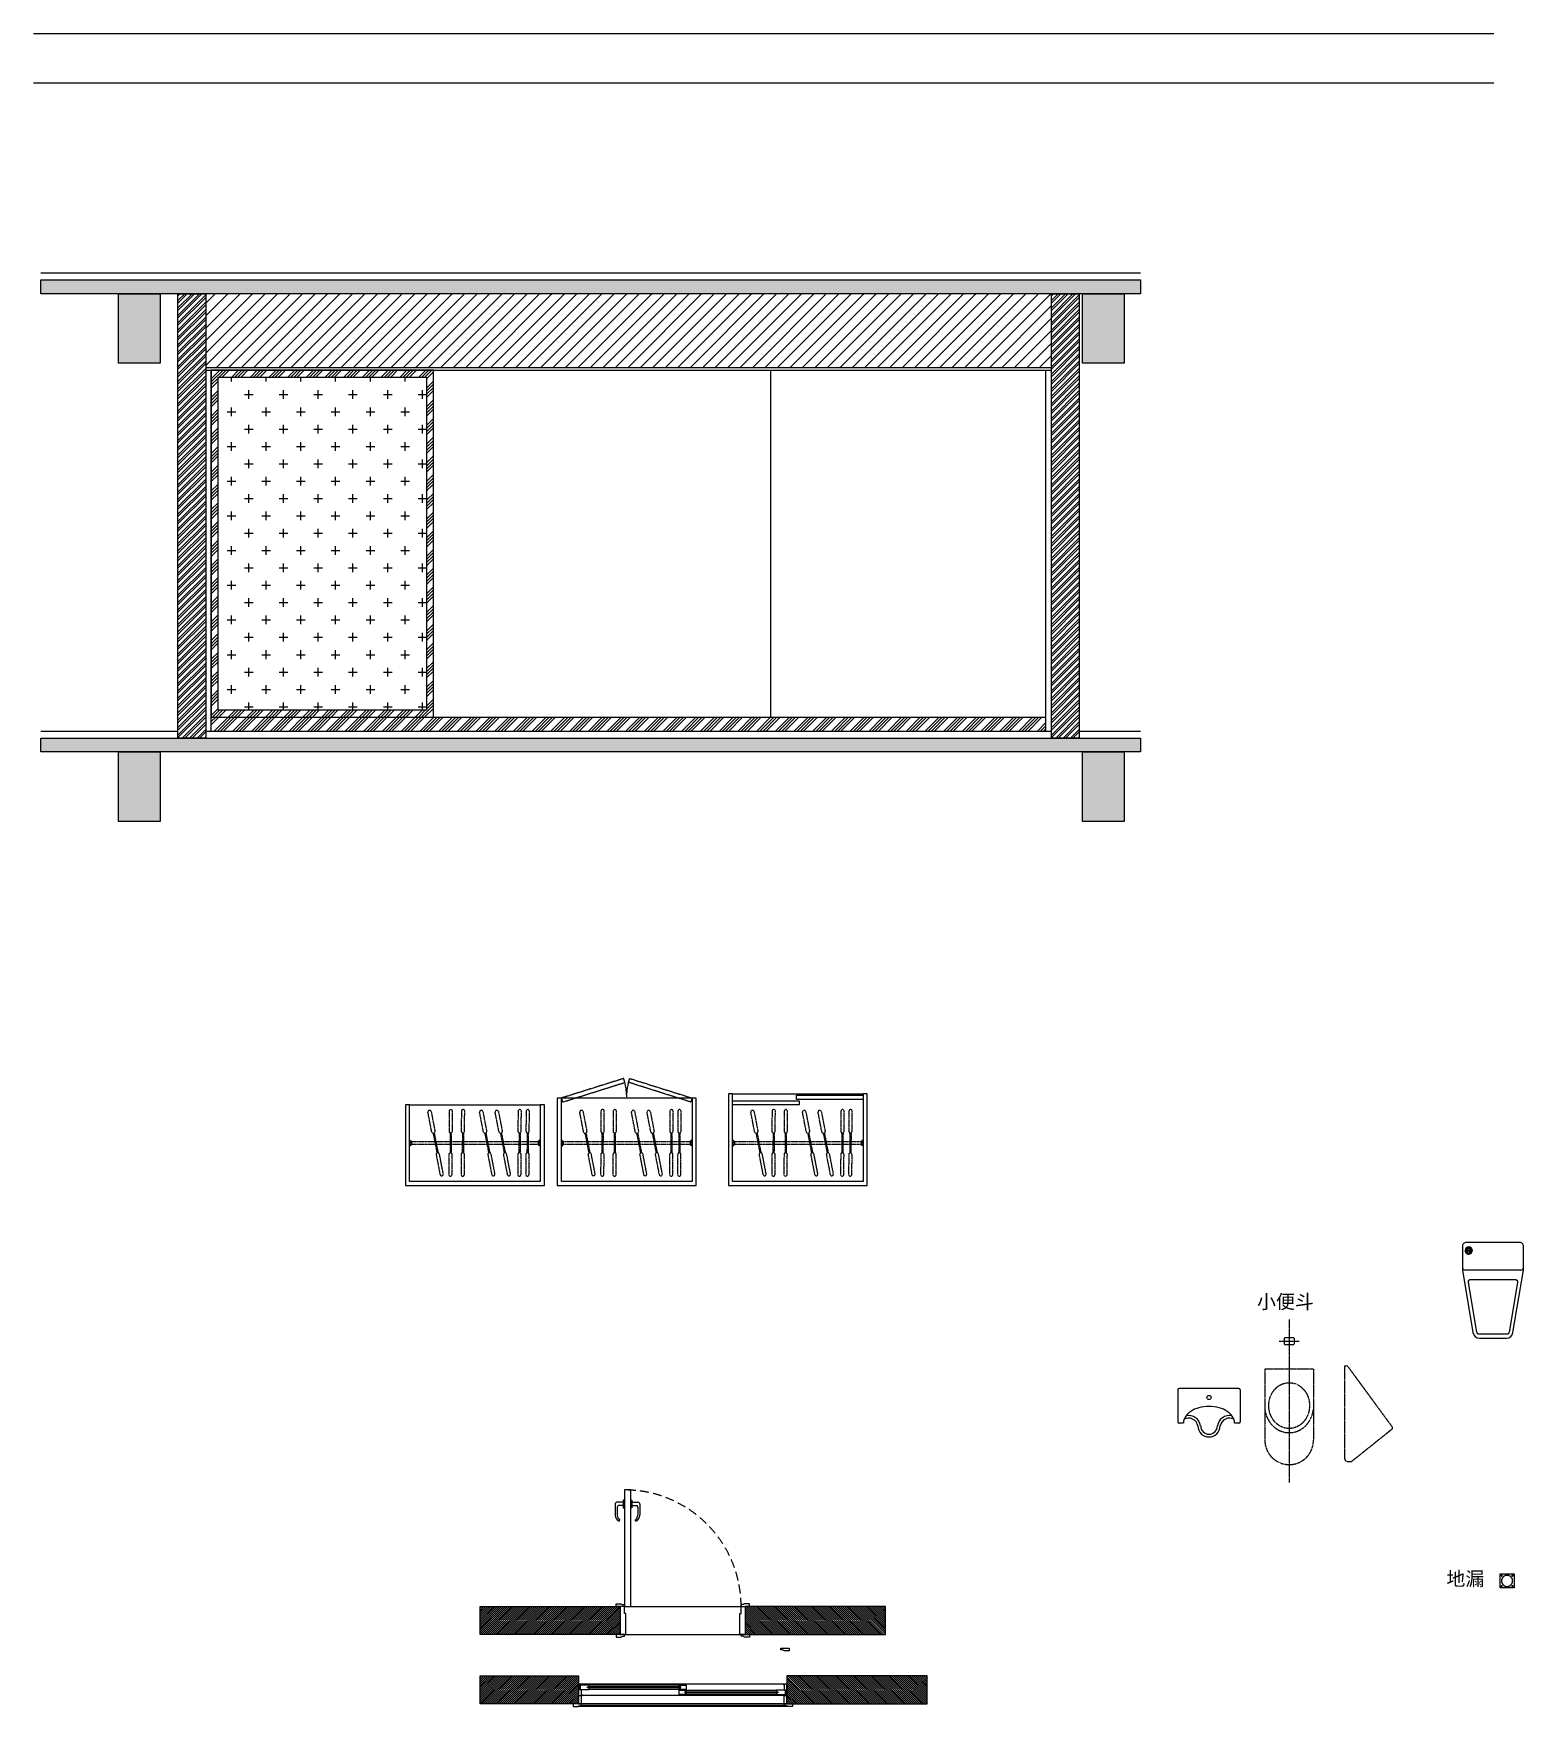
# Model space of a CAD drawing. Extents: x -153478 to 95136, y -45571 to 574449.
# Drawn here: x -141394 to -130665, y 561424 to 573474 of the extents above; entities that cross this region are included whole.
import ezdxf
from ezdxf.lldxf.tags import DXFTag

# ---------------------------------------------------------------- set-up
doc = ezdxf.new("R2010")
doc.units = 0
doc.header["$LTSCALE"] = 10
doc.header["$MEASUREMENT"] = 0
for name, pattern in [('DASH', [0.35, 0.25, -0.1]), ('DASHED', [19.05, 12.7, -6.35]), ('HIDDEN', [0.375, 0.25, -0.125]), ('HIDDEN2', [0.1875, 0.125, -0.0625]), ('HIDDENX2', [0.75, 0.5, -0.25])]:
    doc.linetypes.add(name, pattern=pattern)
doc.layers.get('0').update_dxf_attribs({"linetype": 'CONTINUOUS'})
for name, color, linetype in [('A 活动家具', 43, 'CONTINUOUS'), ('A 装饰完成面', 6, 'CONTINUOUS'), ('A填充', 148, 'CONTINUOUS'), ('A平面到顶', 30, 'CONTINUOUS'), ('A建筑墙体', 160, 'CONTINUOUS'), ('B杂物', 8, 'CONTINUOUS'), ('B门', 136, 'CONTINUOUS'), ('C地面固定物', 30, 'CONTINUOUS'), ('C地面造型', 150, 'CONTINUOUS'), ('D天花造型', 114, 'CONTINUOUS'), ('K地漏', 43, 'CONTINUOUS')]:
    doc.layers.add(name, color=color, linetype=linetype)
doc.styles.get("Standard").update_dxf_attribs({"font": 'simhei.ttf'})
doc.styles.add('中文说明', font='simhei.ttf')
tags = doc.linetypes.add('LED', pattern='A,12.7,-5.08,["LED",Standard,S=2.54,R=0,X=-2.54,Y=-1.27],-5.08', length=22.86).pattern_tags.tags
tags[6] = DXFTag(74, 10)
tags = doc.linetypes.add('T5', pattern='A,12.7,-5.08,["T5",Standard,S=2.54,R=0,X=-2.54,Y=-1.27],-5.08', length=22.86).pattern_tags.tags
tags[6] = DXFTag(74, 10)
pattern_1 = [(45, (0, 0), (-67.351921, 67.351921), []), (45, (22.45, 0), (-67.351921, 67.351921), []), (45, (44.9, 0), (-67.351921, 67.351921), []), (45, (67.35, 0), (-67.351921, 67.351921), [])]

# ---------------------------------------------------------------- blocks, each defined once
blk = doc.blocks.new('QBLOCK2009110311334111')
at = {"layer": 'K地漏', "color": 43, "linetype": 'HIDDENX2', "ltscale": 50}
blk.add_lwpolyline([(-50, -50), (50, -50), (50, 50), (-50, 50)], close=True, dxfattribs=at)
at = {"layer": 'K地漏', "color": 49, "linetype": 'HIDDENX2', "ltscale": 50}
for centre, radius in [((-39, 39), 4), ((0, 0), 40), ((39, 39), 4), ((-39, -39), 4), ((39, -39), 4)]:
    blk.add_circle(centre, radius, dxfattribs=at)
blk = doc.blocks.new('A$C056277C4')
at = {"color": 0, "linetype": 'ByBlock'}
blk.add_lwpolyline([(9, -29), (457, 113), (448, 141), (0, 0)], close=True, dxfattribs=at)
at = {"color": 148, "linetype": 'ByBlock'}
blk.add_arc((0, 0), 470, 0, 17.477, dxfattribs=at)
blk = doc.blocks.new('*U21')
at = {"layer": 'A 装饰完成面'}
for points in [[(76, 725), (76, 729), (76, 729), (40, 729), (40, 745), (4, 745), (4, 725), (0, 725), (0, 750), (80, 750), (80, 725), (80, 725)], [(4, -725), (4, -729), (4, -729), (40, -729), (40, -745), (76, -745), (76, -725), (80, -725), (80, -750), (0, -750), (0, -725), (0, -725)]]:
    blk.add_lwpolyline(points, close=True, dxfattribs=at)
at = {"layer": 'B门', "color": 136}
for p, q in [((7, 25), (7, 675)), ((37, 25), (37, 675)), ((43, -25), (43, -675)), ((73, -25), (73, -675))]:
    blk.add_line(p, q, dxfattribs=at)
at = {"layer": 'B门', "color": 148}
for p, q in [((18, 25), (18, 675)), ((26, 25), (26, 675)), ((54, -25), (54, -675)), ((62, -25), (62, -675))]:
    blk.add_line(p, q, dxfattribs=at)
at = {"layer": 'B门'}
for points in [[(26, 675), (26, 685), (18, 685), (18, 675), (7, 675), (7, 740), (37, 740), (37, 675)], [(26, 25), (26, 15), (18, 15), (18, 25), (7, 25), (7, -25), (37, -25), (37, 25)], [(54, -25), (54, -15), (62, -15), (62, -25), (73, -25), (73, 25), (43, 25), (43, -25)], [(54, -675), (54, -685), (62, -685), (62, -675), (73, -675), (73, -740), (43, -740), (43, -675)]]:
    blk.add_lwpolyline(points, close=True, dxfattribs=at)
at = {"layer": 'C地面固定物'}
for p, q in [((0, -725), (0, 725)), ((80, -725), (80, 725))]:
    blk.add_line(p, q, dxfattribs=at)
blk = doc.blocks.new('门把手01')
at = {"color": 8}
for p, q in [((-88, 103), (-88, 181)), ((-73, 123), (-73, 181)), ((75, 123), (75, 181)), ((90, 103), (90, 181)), ((-31, 88), (-73, 88)), ((-31, 113), (-63, 113)), ((33, 113), (65, 113)), ((33, 88), (75, 88))]:
    blk.add_line(p, q, dxfattribs=at)
for points in [[(-31, 73), (-31, 128), (-24, 128), (-24, 73)], [(33, 73), (33, 128), (26, 128), (26, 73)]]:
    blk.add_lwpolyline(points, close=True, dxfattribs=at)
for centre, radius, start, end in [((-38, 178), 50.5, 118.8609, 176.6301), ((-20, 176), 53.5, 132.2484, 174.3866), ((-63, 123), 10, 180, 270), ((-59, 219), 4.64, 312.2484, 132.2484), ((61, 219), 4.64, 47.7516, 227.7516), ((22, 176), 53.5, 5.6134, 47.7516), ((40, 178), 50.5, 3.3699, 61.1391), ((65, 123), 10, 270, 0), ((-73, 103), 15, 180, 270), ((75, 103), 15, 270, 0)]:
    blk.add_arc(centre, radius, start, end, dxfattribs=at)
blk = doc.blocks.new('门套1(可替换)')
at = {"layer": 'A 装饰完成面'}
blk.add_lwpolyline([(0, 0), (60, 0), (60, -20), (25, -20), (25, -20, 0.294316), (8, -14, -0.513708), (5, -13), (0, -13), (0, 0)], format="xyb", dxfattribs=at)
blk = doc.blocks.new('*U23')
at = {"layer": 'A 装饰完成面'}
for p, q in [((-30, 0), (-30, -200)), ((870, 0), (870, -200))]:
    blk.add_line(p, q, dxfattribs=at)
for points in [[(-30, -200), (10, -200), (10, -50), (0, -50), (0, 0), (-30, 0)], [(870, -200), (830, -200), (830, -50), (840, -50), (840, 0), (870, 0)]]:
    blk.add_lwpolyline(points, dxfattribs=at)
at = {"layer": 'B门'}
blk.add_lwpolyline([(0, 0), (45, 0), (45, 840), (0, 840)], close=True, dxfattribs=at)
at = {"layer": 'B门', "color": 8, "linetype": 'DASHED', "ltscale": 0.5}
blk.add_arc((0, 0), 840, 0, 90, dxfattribs=at)
at = {"layer": 'C地面造型'}
for p, q in [((0, 0), (840, 0)), ((0, -200), (830, -200))]:
    blk.add_line(p, q, dxfattribs=at)
at = {"layer": 'D天花造型'}
for p, q in [((0, 0), (840, 0)), ((0, -200), (830, -200))]:
    blk.add_line(p, q, dxfattribs=at)
at = {"layer": 'A 装饰完成面', "rotation": 180}
blk.add_blockref('门套1(可替换)', (0, 0), dxfattribs=at)
at = {"layer": 'A 装饰完成面', "xscale": -1, "rotation": 180}
blk.add_blockref('门套1(可替换)', (840, 0), dxfattribs=at)
at = {"layer": 'A 装饰完成面', "xscale": -1}
blk.add_blockref('门套1(可替换)', (0, -200), dxfattribs=at)
at = {"layer": 'A 装饰完成面'}
blk.add_blockref('门套1(可替换)', (840, -200), dxfattribs=at)
at = {"layer": 'B门', "rotation": 180}
blk.add_blockref('门把手01', (23, 840), dxfattribs=at)
blk = doc.blocks.new('*U22')
at = {"layer": 'A 装饰完成面'}
for points in [[(0, 0), (20, 0), (20, 60)], [(0, 0), (0, 60), (20, 60)], [(1500, 0), (1480, 0), (1480, 60)], [(1500, 0), (1500, 60), (1480, 60)]]:
    blk.add_lwpolyline(points, dxfattribs=at)
at = {"layer": 'D天花造型'}
for p, q in [((1480, 0), (20, 0)), ((1505, -20), (-5, -20))]:
    blk.add_line(p, q, dxfattribs=at)
at = {"layer": 'D天花造型', "color": 8}
blk.add_line((1480, -12.5), (20, -12.5), dxfattribs=at)
at = {"layer": 'A 装饰完成面', "xscale": -1}
blk.add_blockref('门套1(可替换)', (20, 0), dxfattribs=at)
at = {"layer": 'A 装饰完成面'}
blk.add_blockref('门套1(可替换)', (1480, 0), dxfattribs=at)
blk = doc.blocks.new('A$C65BF5C67')
at = {"layer": 'A 活动家具'}
for p, q in [((0, 340), (0, 110)), ((440, 350), (10, 350)), ((450, 340), (450, 110)), ((40, 100), (10, 100)), ((440, 100), (410, 100))]:
    blk.add_line(p, q, dxfattribs=at)
at = {"layer": 'A 活动家具', "color": 49}
blk.add_circle((225, 285), 15, dxfattribs=at)
at = {"layer": 'A 活动家具'}
for centre, radius, start, end in [((10, 340), 10, 90, 180), ((440, 340), 10, 0, 90), ((120, 100), 79.7, 159.8818, 180), ((77, 67), 68.9, 11.1563, 118.1675), ((373, 67), 68.9, 61.8325, 168.8437), ((330, 100), 79.7, 0, 20.1182), ((10, 110), 10, 180, 270), ((225, 80), 80, 180, 0), ((440, 110), 10, 270, 0)]:
    blk.add_arc(centre, radius, start, end, dxfattribs=at)
at = {"layer": 'A 活动家具', "color": 49}
for centre, radius, start, end in [((165, 74), 131, 122.5832, 156.1104), ((77, 67), 88.4, 8.3472, 101.1759), ((203, 17), 200, 105.039, 122.9694), ((225, -64), 284, 90, 105.039), ((225, -64), 284, 74.961, 90), ((373, 67), 88.4, 78.8241, 171.6528), ((247, 17), 200, 57.0306, 74.961), ((285, 74), 131, 23.8896, 57.4168), ((225, 80), 60, 180, 0)]:
    blk.add_arc(centre, radius, start, end, dxfattribs=at)
blk = doc.blocks.new('A$C60AC6A6D')
at = {"layer": 'A 活动家具'}
blk.add_lwpolyline([(28, 690, 0.428333), (0, 661), (0, 490), (76, 40, 0.366124), (123, 0), (317, 0, 0.366124), (364, 40), (440, 490), (440, 661, 0.415921), (412, 690)], format="xyb", close=True, dxfattribs=at)
blk.add_lwpolyline([(49, 632), (49, 604), (40, 604), (40, 632)], close=True, dxfattribs=at)
blk.add_lwpolyline([(421, 490), (19, 490)], dxfattribs=at)
blk.add_lwpolyline([(317, 28), (123, 28, -0.366124), (104, 44), (44, 402, -0.463996), (62, 424), (378, 424, -0.463996), (396, 402), (336, 44, -0.366124), (317, 28)], format="xyb", dxfattribs=at)
for centre, radius, start, end in [((45, 632), 26.5, 278.4409, 258.353), ((19, 509), 19, 180, 270), ((421, 509), 19, 270, 0)]:
    blk.add_arc(centre, radius, start, end, dxfattribs=at)
at = {"layer": 'A 活动家具', "color": 49}
for radius, start, end in [(21.5, 280.4282, 255.5854), (16.5, 283.6515, 251.0589), (11.5, 289.8201, 242.2041)]:
    blk.add_arc((45, 632), radius, start, end, dxfattribs=at)
blk = doc.blocks.new('A$C016866F2')
at = {"layer": 'A 活动家具', "color": 250, "linetype": 'DASH', "ltscale": 0.25}
for p, q in [((175, 1175), (175, 0)), ((102, 1020), (247, 1020))]:
    blk.add_line(p, q, dxfattribs=at)
at = {"layer": 'A 活动家具', "linetype": 'DASH', "ltscale": 0.25}
for p, q in [((140, 1045), (210, 1045)), ((140, 1045), (140, 995)), ((140, 995), (210, 995)), ((175, 1076), (175, 967)), ((210, 1045), (210, 995)), ((0, 820, 0), (350, 820, 0)), ((0, 820, 0), (0, 305, 0)), ((350, 820, 0), (350, 305, 0))]:
    blk.add_line(p, q, dxfattribs=at)
blk.add_arc((175, 305, 0), 175, 180, 0, dxfattribs=at)
blk.add_ellipse((175, 555, 0), major_axis=(0, -165), ratio=0.889244, dxfattribs=at)
blk.add_open_spline([(0, 528, 0), (1, 519, 0), (3, 511, 0), (7, 492, 0), (11, 482, 0), (19, 461, 0), (25, 452, 0), (36, 433, 0), (43, 424, 0), (58, 408, 0), (66, 401, 0), (83, 388, 0), (92, 382, 0), (111, 373, 0), (121, 369, 0), (141, 363, 0), (152, 361, 0), (166, 360, 0), (171, 360, 0), (175, 360, 0), (181, 360, 0), (188, 360, 0), (206, 362, 0), (219, 365, 0), (239, 373, 0), (248, 377, 0), (264, 386, 0), (272, 391, 0), (287, 403, 0), (294, 410, 0), (308, 425, 0), (315, 435, 0), (327, 454, 0), (332, 465, 0), (341, 487, 0), (344, 498, 0), (348, 515, 0), (349, 522, 0), (350, 528, 0)], degree=3, knots=[4.854736, 4.854736, 4.854736, 4.854736, 4.984295, 4.984295, 5.159633, 5.159633, 5.334972, 5.334972, 5.510311, 5.510311, 5.685649, 5.685649, 5.860988, 5.860988, 6.036326, 6.036326, 6.211665, 6.211665, 6.283185, 6.283185, 6.283185, 6.387538, 6.387538, 6.596243, 6.596243, 6.750378, 6.750378, 6.904512, 6.904512, 7.058647, 7.058647, 7.244326, 7.244326, 7.430006, 7.430006, 7.615685, 7.615685, 7.711645, 7.711645, 7.711645, 7.711645], dxfattribs=at)
blk = doc.blocks.new('A$C2CEC4E05')
at = {"layer": 'A 活动家具', "linetype": 'DASH', "ltscale": 0.25}
for p, q in [((0, 690), (0, 25)), ((0, 690), (10, 690)), ((26, 682), (344, 248)), ((343, 234), (57, 5)), ((25, 0), (41, 0))]:
    blk.add_line(p, q, dxfattribs=at)
for centre, radius, start, end in [((10, 670), 20, 36.2538, 90), ((336, 242), 10, 308.6598, 36.2538), ((25, 25), 25, 180, 270), ((41, 25), 25, 270, 308.6598)]:
    blk.add_arc(centre, radius, start, end, dxfattribs=at)

msp = doc.modelspace()

# ---------------------------------------------------------------- hatches: boundary and pattern name
at = {"linetype": 'ByBlock'}
h = msp.add_hatch(dxfattribs=at)
h.set_pattern_fill('ANSI31', color=148, scale=40)
h.set_pattern_definition([(45, (0, 0), (-44.9012806, 44.9012806), [])])
h.paths.add_polyline_path([(-134064.6, 571599.7), (-140154.1, 571599.7), (-140154.1, 571069.7), (-134064.6, 571069.7)])
h = msp.add_hatch()
h.set_pattern_fill('ANSI34', color=148, scale=10)
h.set_pattern_definition(pattern_1)
h.paths.add_polyline_path([(-138514.9, 571049.7), (-140114.1, 571049.7), (-140114.1, 568549.7), (-138514.9, 568549.7)])
h.paths.add_polyline_path([(-138564.9, 568599.7), (-140064.1, 568599.7), (-140064.1, 570999.7), (-138564.9, 570999.7)], flags=16)
h = msp.add_hatch()
h.set_pattern_fill('CROSS', color=148, scale=500)
h.paths.add_polyline_path([(-138564.9, 568599.7), (-140064.1, 568599.7), (-140064.1, 570999.7), (-138564.9, 570999.7)])
h = msp.add_hatch()
h.set_pattern_fill('ANSI34', color=148, scale=10)
h.set_pattern_definition(pattern_1)
h.paths.add_polyline_path([(-134104.6, 568549.7), (-140114.1, 568549.7), (-140114.1, 568449.7), (-134104.6, 568449.7)])
at = {"layer": 'A填充'}
h = msp.add_hatch(dxfattribs=at)
h.set_pattern_fill('ANSI32', color=148, scale=100)
h.set_pattern_definition([(45, (0, -1071.364), (-26.5165043, 26.5165043), []), (45, (17.678, -1071.364), (-26.5165043, 26.5165043), [])])
h.paths.add_polyline_path([(-140354.1, 571599.7), (-140154.1, 571599.7), (-140154.1, 568399.7), (-140354.1, 568399.7)])
h = msp.add_hatch(dxfattribs=at)
h.set_pattern_fill('ANSI32', color=148, scale=100)
h.set_pattern_definition([(45, (6289.515, -1071.364), (-26.5165043, 26.5165043), []), (45, (6307.193, -1071.364), (-26.5165043, 26.5165043), [])])
h.paths.add_polyline_path([(-134064.6, 571599.7), (-133864.6, 571599.7), (-133864.6, 568399.7), (-134064.6, 568399.7)])
h = msp.add_hatch(dxfattribs=at)
h.set_pattern_fill('_USER', color=256, scale=10, angle=45, style=0, pattern_type=0)
h.set_pattern_definition([(45, (-138578.606, 561843.877), (-7.07107, 7.07107), [])])
h.paths.add_polyline_path([(-138178.6, 562143.9), (-137168.9, 562143.9), (-137168.9, 561943.9), (-138178.6, 561943.9)])
h = msp.add_hatch(dxfattribs=at)
h.set_pattern_fill('_USER', color=256, scale=10, angle=45, style=0, pattern_type=0)
h.set_pattern_definition([(135, (-134859.105, 561843.877), (7.07107, 7.07107), [])])
h.paths.add_polyline_path([(-135259.1, 562143.9), (-136268.9, 562143.9), (-136268.9, 561943.9), (-135259.1, 561943.9)])
h = msp.add_hatch(dxfattribs=at)
h.set_pattern_fill('_USER', color=256, scale=10, angle=45, style=0, pattern_type=0)
h.set_pattern_definition([(45, (-138578.606, 561343.877), (-7.07107, 7.07107), [])])
h.paths.add_polyline_path([(-138178.6, 561643.9), (-137468.9, 561643.9), (-137468.9, 561443.9), (-138178.6, 561443.9)])
h = msp.add_hatch(dxfattribs=at)
h.set_pattern_fill('_USER', color=256, scale=10, angle=45, style=0, pattern_type=0)
h.set_pattern_definition([(135, (-134559.105, 561343.877), (7.07107, 7.07107), [])])
h.paths.add_polyline_path([(-134959.1, 561643.9), (-135968.9, 561643.9), (-135968.9, 561443.9), (-134959.1, 561443.9)])
at = {"layer": 'A建筑墙体'}
h = msp.add_hatch(color=8, dxfattribs=at)
h.dxf.hatch_style = 1
h.paths.add_polyline_path([(-141341.3, 571699.7), (-133424.1, 571699.7), (-133424.1, 571599.7), (-141341.3, 571599.7)])
h = msp.add_hatch(color=8, dxfattribs=at)
h.dxf.hatch_style = 1
h.paths.add_polyline_path([(-140781.3, 571599.7), (-140481.3, 571599.7), (-140481.3, 571099.7), (-140781.3, 571099.7)])
h = msp.add_hatch(color=8, dxfattribs=at)
h.dxf.hatch_style = 1
h.paths.add_polyline_path([(-133841.2, 571599.7), (-133541.2, 571599.7), (-133541.2, 571099.7), (-133841.2, 571099.7)])
h = msp.add_hatch(color=8, dxfattribs=at)
h.dxf.hatch_style = 1
h.paths.add_polyline_path([(-141341.3, 568399.7), (-133424.1, 568399.7), (-133424.1, 568299.7), (-141341.3, 568299.7)])
h = msp.add_hatch(color=8, dxfattribs=at)
h.dxf.hatch_style = 1
h.paths.add_polyline_path([(-140781.3, 568299.7), (-140481.3, 568299.7), (-140481.3, 567799.7), (-140781.3, 567799.7)])
h = msp.add_hatch(color=8, dxfattribs=at)
h.dxf.hatch_style = 1
h.paths.add_polyline_path([(-133841.2, 568299.7), (-133541.2, 568299.7), (-133541.2, 567799.7), (-133841.2, 567799.7)])

# ---------------------------------------------------------------- linework, layer by layer
at = {"color": 1, "linetype": 'T5', "ltscale": 0.025}
msp.add_line((-141394.4, 573474.5), (-130879.5, 573474.5), dxfattribs=at)
at = {"color": 1, "linetype": 'LED', "ltscale": 0.025}
msp.add_line((-141394.4, 573117.7), (-130879.5, 573117.7), dxfattribs=at)
at = {"color": 136}
msp.add_line((-140154.1, 571069.7), (-134064.6, 571069.7), dxfattribs=at)
at = {"color": 160}
msp.add_line((-140154.1, 571049.7), (-134064.6, 571049.7), dxfattribs=at)
at = {"color": 30}
for p, q in [((-136083.8, 568549.7), (-136083.8, 571049.7)), ((-140114.1, 568549.7), (-134104.6, 568549.7))]:
    msp.add_line(p, q, dxfattribs=at)
msp.add_lwpolyline([(-138514.9, 571049.7), (-140114.1, 571049.7), (-140114.1, 568549.7), (-138514.9, 568549.7)], close=True, dxfattribs=at)
at = {"color": 136}
msp.add_lwpolyline([(-138564.9, 568599.7), (-140064.1, 568599.7), (-140064.1, 570999.7), (-138564.9, 570999.7)], close=True, dxfattribs=at)
at = {"layer": 'A 装饰完成面', "color": 6}
for p, q in [((-140114.1, 568449.7), (-140114.1, 571049.7)), ((-134104.6, 568449.7), (-134104.6, 571049.7))]:
    msp.add_line(p, q, dxfattribs=at)
at = {"layer": 'A平面到顶'}
for p, q in [((-136652.5, 565806.7), (-137592.5, 565806.7)), ((-136360.8, 565836.7), (-135420.8, 565836.7)), ((-138685.8, 565756.7), (-137745.8, 565756.7))]:
    msp.add_line(p, q, dxfattribs=at)
for points in [[(-136652.5, 565206.7), (-137592.5, 565206.7), (-137592.5, 565806.7), (-137622.5, 565806.7), (-137622.5, 565176.7), (-136622.5, 565176.7), (-136622.5, 565806.7), (-136652.5, 565806.7)], [(-135420.8, 565206.7), (-136360.8, 565206.7), (-136360.8, 565836.7), (-136390.8, 565836.7), (-136390.8, 565176.7), (-135390.8, 565176.7), (-135390.8, 565836.7), (-135420.8, 565836.7)], [(-137745.8, 565206.7), (-138685.8, 565206.7), (-138685.8, 565756.7), (-138715.8, 565756.7), (-138715.8, 565176.7), (-137715.8, 565176.7), (-137715.8, 565756.7), (-137745.8, 565756.7)]]:
    msp.add_lwpolyline(points, close=True, dxfattribs=at)
at = {"layer": 'A建筑墙体', "color": 160}
for p, q in [((-141341.3, 571749.7), (-133424.1, 571749.7)), ((-141341.3, 568449.7), (-140354.1, 568449.7)), ((-140154.1, 568449.7), (-134064.6, 568449.7)), ((-133864.6, 568449.7), (-133424.1, 568449.7))]:
    msp.add_line(p, q, dxfattribs=at)
for points in [[(-141341.3, 571699.7), (-133424.1, 571699.7), (-133424.1, 571599.7), (-141341.3, 571599.7)], [(-140354.1, 571599.7), (-140154.1, 571599.7), (-140154.1, 568399.7), (-140354.1, 568399.7)], [(-134064.6, 571599.7), (-133864.6, 571599.7), (-133864.6, 568399.7), (-134064.6, 568399.7)], [(-133841.2, 571599.7), (-133541.2, 571599.7), (-133541.2, 571099.7), (-133841.2, 571099.7)], [(-141341.3, 568399.7), (-133424.1, 568399.7), (-133424.1, 568299.7), (-141341.3, 568299.7)], [(-133841.2, 568299.7), (-133541.2, 568299.7), (-133541.2, 567799.7), (-133841.2, 567799.7)]]:
    msp.add_lwpolyline(points, close=True, dxfattribs=at)
at = {"layer": 'A建筑墙体'}
for points in [[(-140781.3, 571599.7), (-140481.3, 571599.7), (-140481.3, 571099.7), (-140781.3, 571099.7)], [(-140781.3, 568299.7), (-140481.3, 568299.7), (-140481.3, 567799.7), (-140781.3, 567799.7)]]:
    msp.add_lwpolyline(points, close=True, dxfattribs=at)
for points in [[(-138178.6, 562143.9), (-137168.9, 562143.9), (-137168.9, 561943.9), (-138178.6, 561943.9), (-138178.6, 562143.9)], [(-135259.1, 562143.9), (-136268.9, 562143.9), (-136268.9, 561943.9), (-135259.1, 561943.9), (-135259.1, 562143.9)], [(-138178.6, 561643.9), (-137468.9, 561643.9), (-137468.9, 561443.9), (-138178.6, 561443.9), (-138178.6, 561643.9)], [(-134959.1, 561643.9), (-135968.9, 561643.9), (-135968.9, 561443.9), (-134959.1, 561443.9), (-134959.1, 561643.9)]]:
    msp.add_lwpolyline(points, dxfattribs=at)
at = {"layer": 'B杂物', "linetype": 'HIDDEN', "ltscale": 0.5}
for p, q in [((-138685.8, 565503.7), (-138679.4, 565503.7)), ((-138685.8, 565463.2), (-138679.4, 565463.2)), ((-138679.4, 565503.7), (-138679.4, 565463.2)), ((-138672.6, 565494.8), (-138672.6, 565472.1)), ((-138672.6, 565493.4, 0), (-137759.1, 565493.4, 0)), ((-138672.6, 565473.4, 0), (-137759.1, 565473.4, 0)), ((-137759.1, 565494.8), (-137759.1, 565472.1)), ((-137745.8, 565503.7), (-137752.3, 565503.7)), ((-137752.3, 565503.7), (-137752.3, 565463.2)), ((-137745.8, 565463.2), (-137752.3, 565463.2)), ((-137592.5, 565503.7), (-137586, 565503.7)), ((-137592.5, 565463.2), (-137586, 565463.2)), ((-137586, 565503.7), (-137586, 565463.2)), ((-137579.3, 565494.8), (-137579.3, 565472.1)), ((-137579.3, 565493.4, 0), (-136665.7, 565493.4, 0)), ((-137579.3, 565473.4, 0), (-136665.7, 565473.4, 0)), ((-136665.7, 565494.8), (-136665.7, 565472.1)), ((-136652.5, 565503.7), (-136658.9, 565503.7)), ((-136658.9, 565503.7), (-136658.9, 565463.2)), ((-136652.5, 565463.2), (-136658.9, 565463.2)), ((-136360.8, 565503.7, 0), (-136354.3, 565503.7, 0)), ((-136360.8, 565463.2, 0), (-136354.3, 565463.2, 0)), ((-136354.3, 565503.7, 0), (-136354.3, 565463.2, 0)), ((-136347.5, 565494.8, 0), (-136347.5, 565472.1, 0)), ((-136347.5, 565493.4, 0), (-135434, 565493.4, 0)), ((-136347.5, 565473.4, 0), (-135434, 565473.4, 0)), ((-135434, 565494.8, 0), (-135434, 565472.1, 0)), ((-135420.8, 565503.7, 0), (-135427.2, 565503.7, 0)), ((-135427.2, 565503.7, 0), (-135427.2, 565463.2, 0)), ((-135420.8, 565463.2, 0), (-135427.2, 565463.2, 0))]:
    msp.add_line(p, q, dxfattribs=at)
at = {"layer": 'B杂物', "linetype": 'HIDDEN', "ltscale": 0.5, "elevation": 0}
for points in [[(-138502.8, 565565.8, -0.894978), (-138526.3, 565561.3), (-138526.3, 565561.3), (-138554.1, 565704.8), (-138554.1, 565704.8, -0.894978), (-138530.6, 565709.4), (-138530.6, 565709.4), (-138502.8, 565565.8)], [(-138378.1, 565566.4), (-138378.1, 565566.4), (-138377.3, 565712.6), (-138377.3, 565712.6, 0.894978), (-138401.3, 565712.7), (-138401.3, 565712.7), (-138402.1, 565566.5), (-138402.1, 565566.5, 0.894978)], [(-138290.1, 565566.4), (-138290.1, 565566.4), (-138289.3, 565712.6), (-138289.3, 565712.6, 0.894978), (-138313.2, 565712.7), (-138313.2, 565712.7), (-138314, 565566.5), (-138314, 565566.5, 0.894978)], [(-138130.7, 565565.8, -0.894978), (-138154.2, 565561.3), (-138154.2, 565561.3), (-138182.1, 565704.8), (-138182.1, 565704.8, -0.894978), (-138158.6, 565709.4), (-138158.6, 565709.4), (-138130.7, 565565.8)], [(-138018.5, 565565.8, -0.894978), (-138042, 565561.3), (-138042, 565561.3), (-138069.9, 565704.8), (-138069.9, 565704.8, -0.894978), (-138046.4, 565709.4), (-138046.4, 565709.4), (-138018.5, 565565.8)], [(-137882, 565566.4), (-137882, 565566.4), (-137881.2, 565712.6), (-137881.2, 565712.6, 0.894978), (-137905.1, 565712.7), (-137905.1, 565712.7), (-137905.9, 565566.5), (-137905.9, 565566.5, 0.894978)], [(-137824.2, 565566.4), (-137824.2, 565566.4), (-137823.4, 565712.6), (-137823.4, 565712.6, 0.894978), (-137847.3, 565712.7), (-137847.3, 565712.7), (-137848.1, 565566.5), (-137848.1, 565566.5, 0.894978)], [(-137409.4, 565565.8, -0.894978), (-137432.9, 565561.3), (-137432.9, 565561.3), (-137460.8, 565704.8), (-137460.8, 565704.8, -0.894978), (-137437.3, 565709.4), (-137437.3, 565709.4), (-137409.4, 565565.8)], [(-137284.8, 565566.4), (-137284.8, 565566.4), (-137284, 565712.6), (-137284, 565712.6, 0.894978), (-137307.9, 565712.7), (-137307.9, 565712.7), (-137308.7, 565566.5), (-137308.7, 565566.5, 0.894978)], [(-137196.7, 565566.4), (-137196.7, 565566.4), (-137195.9, 565712.6), (-137195.9, 565712.6, 0.894978), (-137219.9, 565712.7), (-137219.9, 565712.7), (-137220.7, 565566.5), (-137220.7, 565566.5, 0.894978)], [(-137037.4, 565565.8, -0.894978), (-137060.8, 565561.3), (-137060.8, 565561.3), (-137088.7, 565704.8), (-137088.7, 565704.8, -0.894978), (-137065.2, 565709.4), (-137065.2, 565709.4), (-137037.4, 565565.8)], [(-136925.2, 565565.8, -0.894978), (-136948.7, 565561.3), (-136948.7, 565561.3), (-136976.5, 565704.8), (-136976.5, 565704.8, -0.894978), (-136953.1, 565709.4), (-136953.1, 565709.4), (-136925.2, 565565.8)], [(-136788.7, 565566.4), (-136788.7, 565566.4), (-136787.8, 565712.6), (-136787.8, 565712.6, 0.894978), (-136811.8, 565712.7), (-136811.8, 565712.7), (-136812.6, 565566.5), (-136812.6, 565566.5, 0.894978)], [(-136730.8, 565566.4), (-136730.8, 565566.4), (-136730, 565712.6), (-136730, 565712.6, 0.894978), (-136753.9, 565712.7), (-136753.9, 565712.7), (-136754.8, 565566.5), (-136754.8, 565566.5, 0.894978)], [(-136177.7, 565565.8, -0.894978), (-136201.2, 565561.3), (-136201.2, 565561.3), (-136229.1, 565704.8), (-136229.1, 565704.8, -0.894978), (-136205.6, 565709.4), (-136205.6, 565709.4), (-136177.7, 565565.8)], [(-136053.1, 565566.4), (-136053.1, 565566.4), (-136052.3, 565712.6), (-136052.3, 565712.6, 0.894978), (-136076.2, 565712.7), (-136076.2, 565712.7), (-136077, 565566.5), (-136077, 565566.5, 0.894978)], [(-135965, 565566.4), (-135965, 565566.4), (-135964.2, 565712.6), (-135964.2, 565712.6, 0.894978), (-135988.1, 565712.7), (-135988.1, 565712.7), (-135989, 565566.5), (-135989, 565566.5, 0.894978)], [(-135805.6, 565565.8, -0.894978), (-135829.1, 565561.3), (-135829.1, 565561.3), (-135857, 565704.8), (-135857, 565704.8, -0.894978), (-135833.5, 565709.4), (-135833.5, 565709.4), (-135805.6, 565565.8)], [(-135693.5, 565565.8, -0.894978), (-135717, 565561.3), (-135717, 565561.3), (-135744.8, 565704.8), (-135744.8, 565704.8, -0.894978), (-135721.3, 565709.4), (-135721.3, 565709.4), (-135693.5, 565565.8)], [(-135557, 565566.4), (-135557, 565566.4), (-135556.1, 565712.6), (-135556.1, 565712.6, 0.894978), (-135580.1, 565712.7), (-135580.1, 565712.7), (-135580.9, 565566.5), (-135580.9, 565566.5, 0.894978)], [(-135499.1, 565566.4), (-135499.1, 565566.4), (-135498.3, 565712.6), (-135498.3, 565712.6, 0.894978), (-135522.2, 565712.7), (-135522.2, 565712.7), (-135523.1, 565566.5), (-135523.1, 565566.5, 0.894978)]]:
    msp.add_lwpolyline(points, format="xyb", close=True, dxfattribs=at)
for points in [[(-138516.2, 565552.3), (-138488.9, 565411.4)], [(-138508.7, 565553.8), (-138481.4, 565412.8)], [(-138394, 565555.8), (-138394.8, 565412.2)], [(-138386.3, 565555.7), (-138387.1, 565412.1)], [(-138305.9, 565555.8), (-138306.7, 565412.2)], [(-138298.3, 565555.7), (-138299.1, 565412.1)], [(-138144.2, 565552.3), (-138116.8, 565411.4)], [(-138136.7, 565553.8), (-138109.3, 565412.8)], [(-138032, 565552.3), (-138004.6, 565411.4)], [(-138024.5, 565553.8), (-137997.1, 565412.8)], [(-137897.9, 565555.8), (-137898.7, 565412.2)], [(-137890.2, 565555.7), (-137891, 565412.1)], [(-137840, 565555.8), (-137840.8, 565412.2)], [(-137832.4, 565555.7), (-137833.2, 565412.1)], [(-137422.9, 565552.3), (-137395.5, 565411.4)], [(-137415.4, 565553.8), (-137388, 565412.8)], [(-137300.6, 565555.8), (-137301.4, 565412.2)], [(-137293, 565555.7), (-137293.8, 565412.1)], [(-137212.6, 565555.8), (-137213.4, 565412.2)], [(-137204.9, 565555.7), (-137205.7, 565412.1)], [(-137050.8, 565552.3), (-137023.5, 565411.4)], [(-137043.3, 565553.8), (-137015.9, 565412.8)], [(-136938.7, 565552.3), (-136911.3, 565411.4)], [(-136931.1, 565553.8), (-136903.8, 565412.8)], [(-136804.5, 565555.8), (-136805.3, 565412.2)], [(-136796.9, 565555.7), (-136797.7, 565412.1)], [(-136746.7, 565555.8), (-136747.5, 565412.2)], [(-136739, 565555.7), (-136739.8, 565412.1)], [(-136191.2, 565552.3), (-136163.8, 565411.4)], [(-136183.7, 565553.8), (-136156.3, 565412.8)], [(-136068.9, 565555.8), (-136069.7, 565412.2)], [(-136061.3, 565555.7), (-136062.1, 565412.1)], [(-135980.9, 565555.8), (-135981.7, 565412.2)], [(-135973.2, 565555.7), (-135974, 565412.1)], [(-135819.1, 565552.3), (-135791.7, 565411.4)], [(-135811.6, 565553.8), (-135784.2, 565412.8)], [(-135706.9, 565552.3), (-135679.6, 565411.4)], [(-135699.4, 565553.8), (-135672.1, 565412.8)], [(-135572.8, 565555.8), (-135573.6, 565412.2)], [(-135565.1, 565555.7), (-135566, 565412.1)], [(-135515, 565555.8), (-135515.8, 565412.2)], [(-135507.3, 565555.7), (-135508.1, 565412.1)]]:
    msp.add_lwpolyline(points, dxfattribs=at)
for points in [[(-138467, 565255.7, 0.9304148), (-138443.5, 565260.6), (-138471.3, 565403.9), (-138471.3, 565403.9, 0.894978), (-138494.8, 565399.3), (-138494.8, 565399.3), (-138467, 565255.7)], [(-138403.8, 565255, 0.894978), (-138379.9, 565255.2), (-138379.1, 565401.4), (-138379.1, 565401.4, 0.894978), (-138403, 565401.5), (-138403, 565401.5), (-138403.8, 565255.3)], [(-138315.8, 565255, 0.894978), (-138291.8, 565255.2), (-138291, 565401.4), (-138291, 565401.4, 0.894978), (-138314.9, 565401.5), (-138314.9, 565401.5), (-138315.8, 565255.3)], [(-138094.9, 565255.7, 0.9304148), (-138071.5, 565260.6), (-138099.3, 565403.9), (-138099.3, 565403.9, 0.894978), (-138122.8, 565399.3), (-138122.8, 565399.3), (-138094.9, 565255.7)], [(-137982.7, 565255.7, 0.9304148), (-137959.3, 565260.6), (-137987.1, 565403.9), (-137987.1, 565403.9, 0.894978), (-138010.6, 565399.3), (-138010.6, 565399.3), (-137982.7, 565255.7)], [(-137907.7, 565255, 0.894978), (-137883.8, 565255.2), (-137882.9, 565401.4), (-137882.9, 565401.4, 0.894978), (-137906.9, 565401.5), (-137906.9, 565401.5), (-137907.7, 565255.3)], [(-137849.9, 565255, 0.894978), (-137825.9, 565255.2), (-137825.1, 565401.4), (-137825.1, 565401.4, 0.894978), (-137849, 565401.5), (-137849, 565401.5), (-137849.9, 565255.3)], [(-137373.6, 565255.7, 0.9304148), (-137350.2, 565260.6), (-137378, 565403.9), (-137378, 565403.9, 0.894978), (-137401.5, 565399.3), (-137401.5, 565399.3), (-137373.6, 565255.7)], [(-137310.5, 565255, 0.894978), (-137286.5, 565255.2), (-137285.7, 565401.4), (-137285.7, 565401.4, 0.894978), (-137309.6, 565401.5), (-137309.6, 565401.5), (-137310.5, 565255.3)], [(-137222.4, 565255, 0.894978), (-137198.5, 565255.2), (-137197.7, 565401.4), (-137197.7, 565401.4, 0.894978), (-137221.6, 565401.5), (-137221.6, 565401.5), (-137222.4, 565255.3)], [(-137001.5, 565255.7, 0.9304148), (-136978.1, 565260.6), (-137005.9, 565403.9), (-137005.9, 565403.9, 0.894978), (-137029.4, 565399.3), (-137029.4, 565399.3), (-137001.5, 565255.7)], [(-136889.4, 565255.7, 0.9304148), (-136865.9, 565260.6), (-136893.8, 565403.9), (-136893.8, 565403.9, 0.894978), (-136917.2, 565399.3), (-136917.2, 565399.3), (-136889.4, 565255.7)], [(-136814.3, 565255, 0.894978), (-136790.4, 565255.2), (-136789.6, 565401.4), (-136789.6, 565401.4, 0.894978), (-136813.5, 565401.5), (-136813.5, 565401.5), (-136814.3, 565255.3)], [(-136756.5, 565255, 0.894978), (-136732.6, 565255.2), (-136731.8, 565401.4), (-136731.8, 565401.4, 0.894978), (-136755.7, 565401.5), (-136755.7, 565401.5), (-136756.5, 565255.3)], [(-136141.9, 565255.7, 0.9304148), (-136118.5, 565260.6), (-136146.3, 565403.9), (-136146.3, 565403.9, 0.894978), (-136169.8, 565399.3), (-136169.8, 565399.3), (-136141.9, 565255.7)], [(-136078.7, 565255, 0.894978), (-136054.8, 565255.2), (-136054, 565401.4), (-136054, 565401.4, 0.894978), (-136077.9, 565401.5), (-136077.9, 565401.5), (-136078.7, 565255.3)], [(-135990.7, 565255, 0.894978), (-135966.8, 565255.2), (-135966, 565401.4), (-135966, 565401.4, 0.894978), (-135989.9, 565401.5), (-135989.9, 565401.5), (-135990.7, 565255.3)], [(-135769.8, 565255.7, 0.9304148), (-135746.4, 565260.6), (-135774.2, 565403.9), (-135774.2, 565403.9, 0.894978), (-135797.7, 565399.3), (-135797.7, 565399.3), (-135769.8, 565255.7)], [(-135657.7, 565255.7, 0.9304148), (-135634.2, 565260.6), (-135662, 565403.9), (-135662, 565403.9, 0.894978), (-135685.5, 565399.3), (-135685.5, 565399.3), (-135657.7, 565255.7)], [(-135582.6, 565255, 0.894978), (-135558.7, 565255.2), (-135557.9, 565401.4), (-135557.9, 565401.4, 0.894978), (-135581.8, 565401.5), (-135581.8, 565401.5), (-135582.6, 565255.3)], [(-135524.8, 565255, 0.894978), (-135500.9, 565255.2), (-135500, 565401.4), (-135500, 565401.4, 0.894978), (-135524, 565401.5), (-135524, 565401.5), (-135524.8, 565255.3)]]:
    msp.add_lwpolyline(points, format="xyb", dxfattribs=at)
at = {"layer": 'B杂物', "linetype": 'HIDDEN', "ltscale": 0.5}
for centre, start, end in [((-138667.9, 565505.4), 188.25101, 246.16327), ((-138667.9, 565461.5), 113.83673, 171.74899), ((-137763.7, 565505.4), 293.83673, 351.74899), ((-137763.7, 565461.5), 8.25101, 66.16327), ((-137574.6, 565505.4), 188.25101, 246.16327), ((-137574.6, 565461.5), 113.83673, 171.74899), ((-136670.4, 565505.4), 293.83673, 351.74899), ((-136670.4, 565461.5), 8.25101, 66.16327), ((-136342.9, 565505.4, 0), 188.25101, 246.16327), ((-136342.9, 565461.5, 0), 113.83673, 171.74899), ((-135438.7, 565505.4, 0), 293.83673, 351.74899), ((-135438.7, 565461.5, 0), 8.25101, 66.16327)]:
    msp.add_arc(centre, 11.6, start, end, dxfattribs=at)
at = {"layer": 'B门'}
for points in [[(-135880.8, 565756.7), (-136360.8, 565756.7), (-136360.8, 565786.7), (-135880.8, 565786.7)], [(-135420.8, 565796.7), (-135900.8, 565796.7), (-135900.8, 565826.7), (-135420.8, 565826.7)]]:
    msp.add_lwpolyline(points, close=True, dxfattribs=at)

# ---------------------------------------------------------------- block references
msp.add_blockref('*U23', (-137138.9, 562143.9))
at = {"color": 1, "xscale": -1, "rotation": 90}
msp.add_blockref('*U21', (-136718.9, 561583.9), dxfattribs=at)
at = {"color": 1}
msp.add_blockref('*U22', (-137468.9, 561443.9), dxfattribs=at)
at = {"layer": 'A 活动家具'}
msp.add_blockref('A$C60AC6A6D', (-131105, 564076.8), dxfattribs=at)
at = {"layer": 'A 活动家具', "linetype": 'DASH', "ltscale": 0.25}
for name, p in [('A$C016866F2', (-132527.5, 563036.6)), ('A$C2CEC4E05', (-131954, 563188.4))]:
    msp.add_blockref(name, p, dxfattribs=at)
at = {"layer": 'A 装饰完成面'}
msp.add_blockref('门套1(可替换)', (-136012.3, 561845.3), dxfattribs=at)
at = {"layer": 'B门', "linetype": 'HIDDEN2'}
msp.add_blockref('A$C056277C4', (-137592.5, 565806.7), dxfattribs=at)
at = {"layer": 'B门', "linetype": 'HIDDEN2', "xscale": -1}
msp.add_blockref('A$C056277C4', (-136652.5, 565806.7), dxfattribs=at)
at = {"layer": 'K地漏'}
msp.add_blockref('A$C65BF5C67', (-133154.7, 563365.3), dxfattribs=at)
at = {"layer": 'K地漏', "extrusion": (0, 0, -1), "zscale": -1, "rotation": 90}
msp.add_blockref('QBLOCK2009110311334111', (130783.4, 562328.9), dxfattribs=at)

# ---------------------------------------------------------------- texts
at = {"color": 1, "char_height": 100, "width": 634.527, "attachment_point": 1, "style": '中文说明'}
for s, insert in [('{\\fPMingLiU|b0|i0|c134|p18;小便斗}', (-132583.9, 564389.7)), ('{\\fPMingLiU|b0|i0|c134|p18;地漏}', (-131220, 562394.1))]:
    msp.add_mtext(s, dxfattribs=dict(at, insert=insert))

doc.saveas('drawing.dxf')
